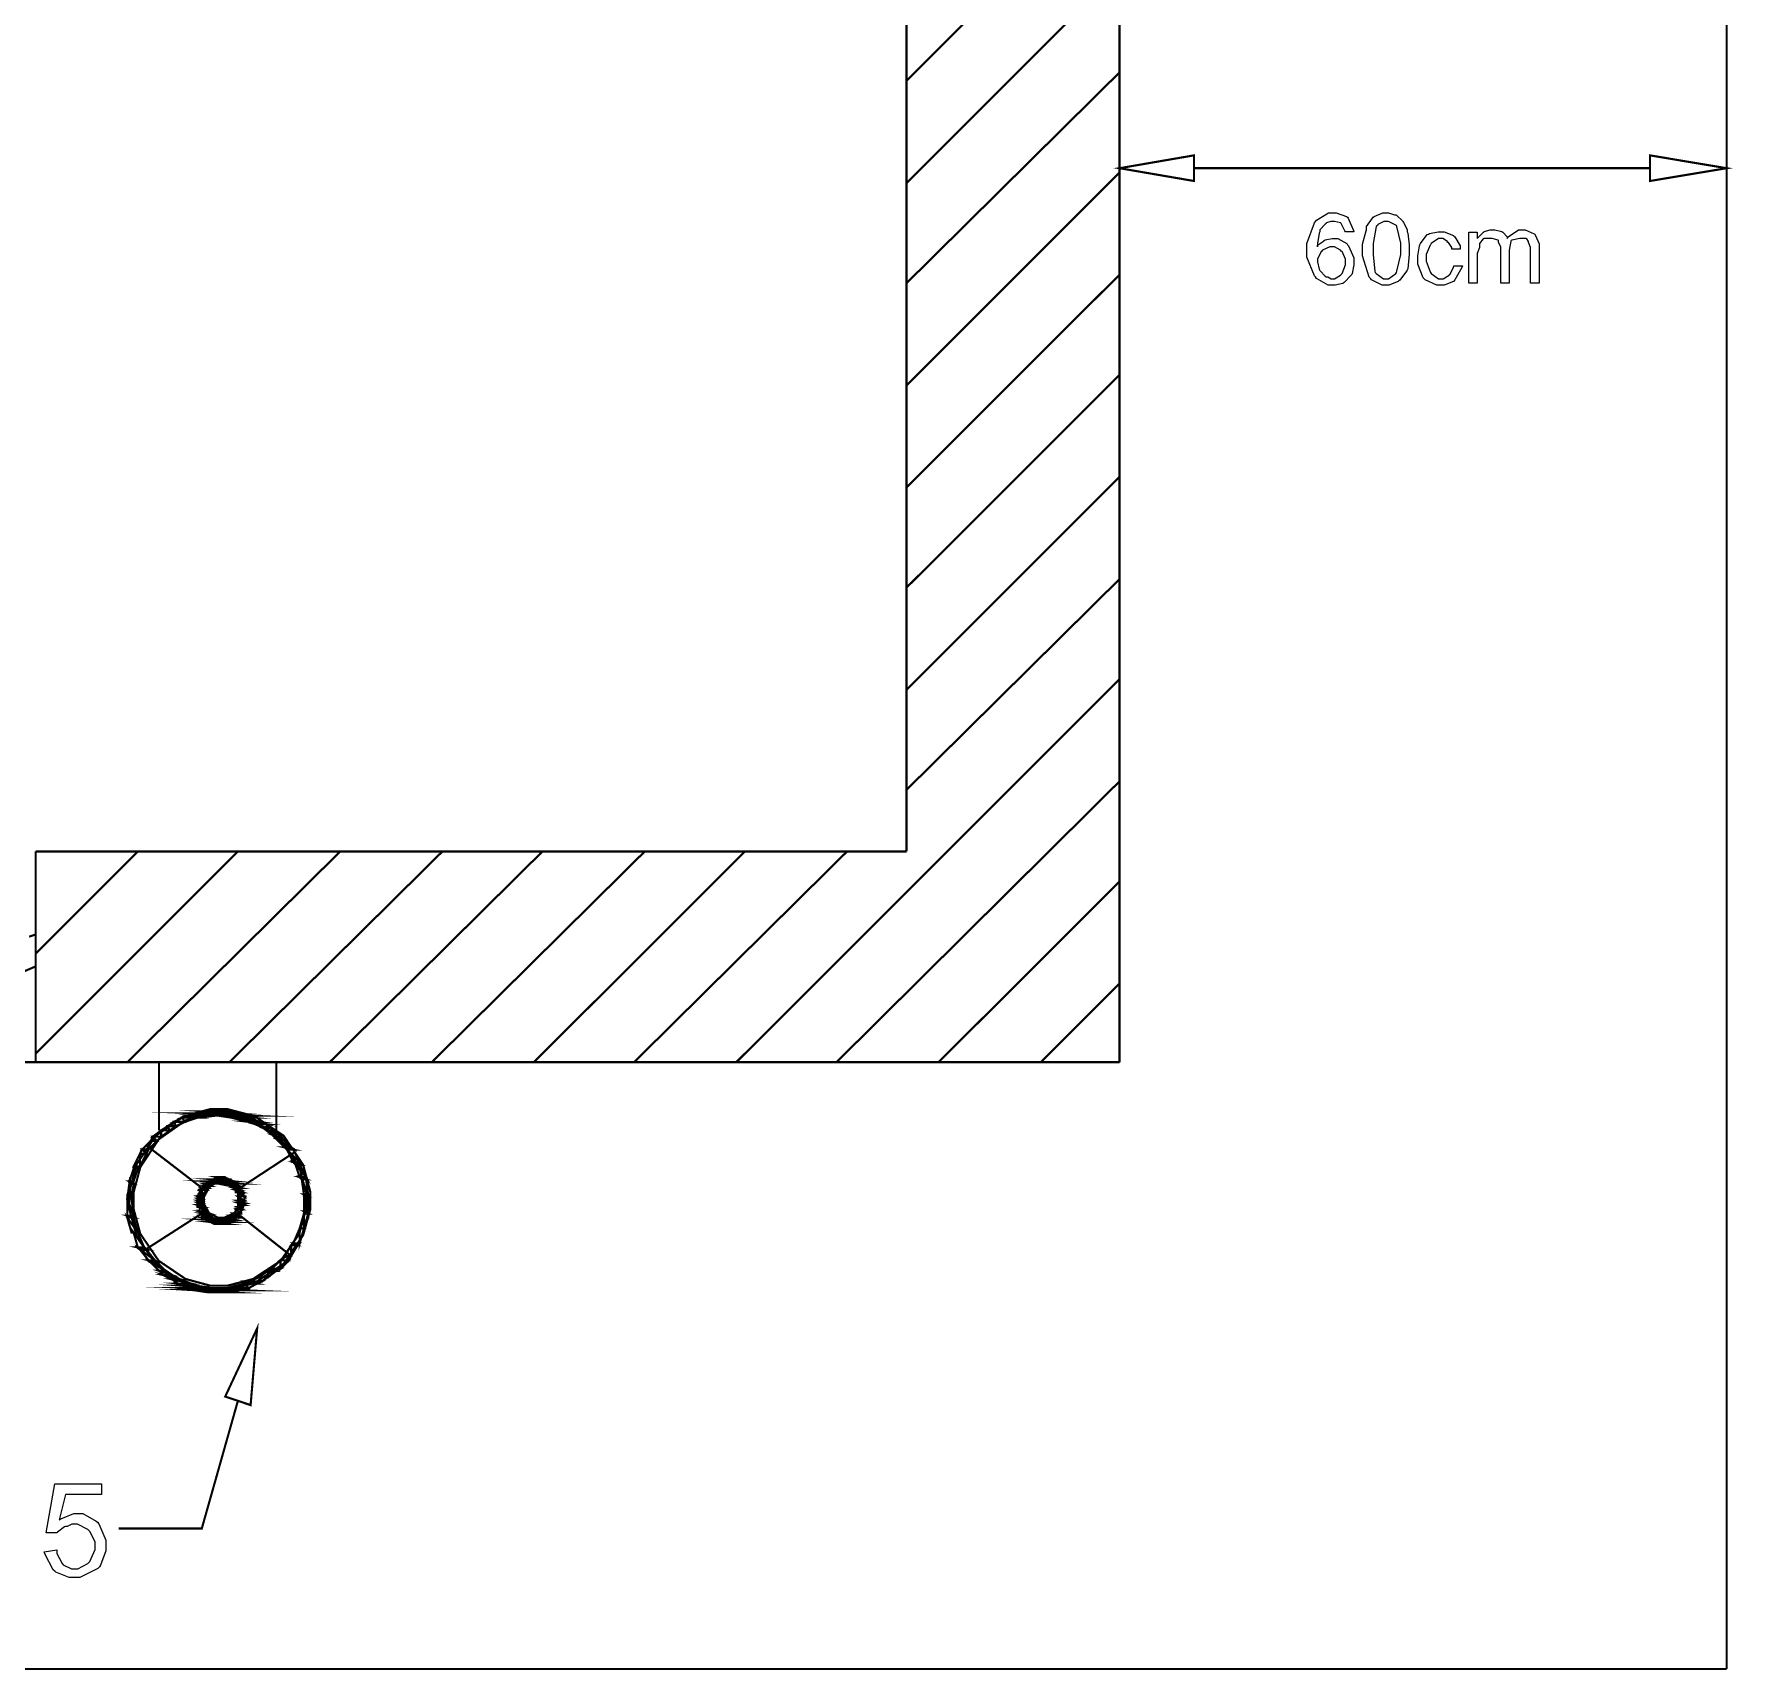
# Model space of a CAD drawing. Header units: metres. Extents: x -593 to 248, y 430 to 1024.
# Drawn here: x 27.8 to 61.64, y 624.34 to 656.92 of the extents above; entities that cross this region are included whole.
import ezdxf

# ---------------------------------------------------------------- set-up
doc = ezdxf.new("R2010")
doc.units = ezdxf.units.M
doc.header["$MEASUREMENT"] = 0
for name, color, linetype in [('C00-00-00-BLACK', 7, 'Continuous'), ('C00-7E-FF', 150, 'Continuous'), ('CFF-7E-00', 30, 'Continuous')]:
    doc.layers.add(name, color=color, linetype=linetype)

msp = doc.modelspace()

# ---------------------------------------------------------------- linework, layer by layer
at = {"layer": 'C00-00-00-BLACK', "const_width": 0.0423}
for points in [[(61.511, 716.135), (61.511, 624.365)], [(49.422, 636.446), (49.422, 704.055)], [(45.18, 640.642), (45.18, 699.816)], [(45.18, 655.985), (49.422, 660.224)], [(45.18, 653.951), (49.422, 658.19)], [(45.18, 651.958), (49.422, 656.155)], [(45.18, 649.923), (49.422, 654.162)], [(49.422, 652.384), (49.422, 649.161)], [(45.18, 647.889), (49.422, 652.128)], [(45.18, 645.896), (49.422, 650.135)], [(45.18, 643.862), (49.422, 648.101)], [(45.18, 641.87), (49.422, 646.066)], [(41.789, 636.446), (49.422, 644.073)], [(43.784, 636.446), (49.422, 642.039)], [(27.835, 640.642), (27.877, 640.642)], [(27.835, 638.608), (29.871, 640.642)], [(27.835, 636.615), (31.864, 640.642)], [(27.835, 640.642), (27.835, 636.446)], [(27.835, 640.642), (45.18, 640.642)], [(29.661, 636.446), (33.901, 640.642)], [(31.694, 636.446), (35.936, 640.642)], [(33.69, 636.446), (37.929, 640.642)], [(35.724, 636.446), (39.966, 640.642)], [(37.759, 636.446), (41.958, 640.642)], [(39.753, 636.446), (43.995, 640.642)], [(45.818, 636.446), (49.422, 640.047)], [(27.708, 638.946), (27.835, 638.988)], [(27.835, 638.353), (16.809, 633.647)], [(47.853, 636.446), (49.422, 638.013)], [(23.34, 636.446), (49.422, 636.446)], [(30.294, 635.088), (30.294, 636.446)], [(32.629, 635.088), (32.629, 636.446)], [(30.041, 634.792), (31.145, 633.943)], [(31.907, 633.943), (33.009, 634.665)], [(29.957, 632.673), (31.145, 633.435)], [(31.907, 633.392), (32.925, 632.589)], [(61.511, 624.365), (-48.633, 624.365)]]:
    msp.add_lwpolyline(points, dxfattribs=at)
for points in [[(33.306, 633.688), (33.306, 633.867), (33.163, 634.404), (32.776, 634.982), (32.196, 635.371), (31.66, 635.511), (31.482, 635.511), (31.309, 635.511), (30.792, 635.371), (30.226, 634.982), (29.842, 634.404), (29.702, 633.867), (29.702, 633.688), (29.702, 633.517), (29.842, 633.001), (30.226, 632.434), (30.792, 632.05), (31.309, 631.908), (31.482, 631.908), (31.66, 631.908), (32.196, 632.05), (32.776, 632.434), (33.163, 633.001), (33.306, 633.517), (33.306, 633.688)], [(33.221, 633.688), (33.221, 633.855), (33.087, 634.355), (32.717, 634.909), (32.166, 635.288), (31.653, 635.427), (31.482, 635.427), (31.317, 635.427), (30.823, 635.288), (30.285, 634.909), (29.92, 634.355), (29.787, 633.855), (29.787, 633.688), (29.787, 633.524), (29.92, 633.031), (30.285, 632.494), (30.823, 632.13), (31.317, 631.996), (31.482, 631.996), (31.653, 631.996), (32.166, 632.13), (32.717, 632.494), (33.087, 633.031), (33.221, 633.524), (33.221, 633.688)], [(31.821, 635.427), (31.059, 635.427), (32.033, 635.385), (31.821, 635.427)], [(31.78, 635.469), (31.229, 635.469), (31.821, 635.427), (31.78, 635.469)], [(31.059, 635.427), (32.033, 635.385), (30.89, 635.385), (31.059, 635.427)], [(31.229, 635.469), (31.821, 635.427), (31.059, 635.427), (31.229, 635.469)], [(31.441, 635.469), (31.78, 635.469), (31.229, 635.469), (31.441, 635.469)], [(30.337, 635.088), (30.337, 634.962), (30.168, 634.962), (30.337, 635.088)], [(30.464, 635.172), (30.507, 635.088), (30.337, 635.088), (30.464, 635.172)], [(30.507, 635.088), (30.337, 635.088), (30.337, 634.962), (30.507, 635.088)], [(30.591, 635.258), (30.633, 635.172), (30.464, 635.172), (30.591, 635.258)], [(30.633, 635.172), (30.464, 635.172), (30.507, 635.088), (30.633, 635.172)], [(30.76, 635.342), (30.806, 635.258), (30.591, 635.258), (30.76, 635.342)], [(30.806, 635.258), (30.591, 635.258), (30.633, 635.172), (30.806, 635.258)], [(30.89, 635.385), (31.102, 635.342), (30.76, 635.342), (30.89, 635.385)], [(31.441, 635.385), (30.89, 635.385), (31.102, 635.342), (31.441, 635.385)], [(31.059, 635.342), (31.102, 635.342), (30.722, 635.342), (31.059, 635.342)], [(31.059, 635.342), (30.722, 635.342), (31.102, 635.342), (31.059, 635.342)], [(31.059, 635.342), (30.76, 635.342), (30.806, 635.258), (31.059, 635.342)], [(32.076, 635.385), (31.652, 635.385), (32.117, 635.342), (32.076, 635.385)], [(31.737, 635.342), (32.29, 635.258), (32.076, 635.258), (31.737, 635.342)], [(32.033, 635.385), (31.441, 635.385), (32.076, 635.385), (32.033, 635.385)], [(31.441, 635.385), (32.076, 635.385), (31.652, 635.385), (31.441, 635.385)], [(32.117, 635.342), (31.737, 635.342), (32.29, 635.258), (32.117, 635.342)], [(31.652, 635.385), (32.117, 635.342), (31.737, 635.342), (31.652, 635.385)], [(32.29, 635.258), (32.076, 635.258), (32.417, 635.215), (32.29, 635.258)], [(32.076, 635.258), (32.417, 635.215), (32.203, 635.215), (32.076, 635.258)], [(32.203, 635.215), (32.502, 635.131), (32.375, 635.131), (32.203, 635.215)], [(32.417, 635.215), (32.203, 635.215), (32.502, 635.131), (32.417, 635.215)], [(32.375, 635.131), (32.672, 635.004), (32.543, 635.004), (32.375, 635.131)], [(32.502, 635.131), (32.375, 635.131), (32.672, 635.004), (32.502, 635.131)], [(30.126, 634.876), (30.084, 634.708), (29.957, 634.708), (30.126, 634.876)], [(30.253, 634.876), (30.126, 634.876), (30.084, 634.708), (30.253, 634.876)], [(30.168, 634.962), (30.253, 634.876), (30.126, 634.876), (30.168, 634.962)], [(30.337, 634.962), (30.168, 634.962), (30.253, 634.876), (30.337, 634.962)], [(32.672, 635.004), (32.543, 635.004), (32.756, 634.919), (32.672, 635.004)], [(32.543, 635.004), (32.756, 634.919), (32.629, 634.919), (32.543, 635.004)], [(32.629, 634.919), (32.925, 634.749), (32.798, 634.749), (32.629, 634.919)], [(32.756, 634.919), (32.629, 634.919), (32.925, 634.749), (32.756, 634.919)], [(32.925, 634.749), (32.798, 634.749), (32.968, 634.708), (32.925, 634.749)], [(32.798, 634.749), (32.968, 634.708), (32.84, 634.708), (32.798, 634.749)], [(32.84, 634.708), (33.095, 634.453), (32.968, 634.453), (32.84, 634.708)], [(29.787, 634.326), (29.787, 634.073), (29.702, 634.073), (29.787, 634.326)], [(29.914, 634.623), (29.914, 634.369), (29.787, 634.369), (29.914, 634.623)], [(29.957, 634.708), (30.041, 634.623), (29.914, 634.623), (29.957, 634.708)], [(30.041, 634.623), (29.914, 634.623), (29.914, 634.369), (30.041, 634.623)], [(30.084, 634.708), (29.957, 634.708), (30.041, 634.623), (30.084, 634.708)], [(32.968, 634.708), (32.84, 634.708), (33.095, 634.453), (32.968, 634.708)], [(33.095, 634.453), (32.968, 634.453), (33.095, 634.41), (33.095, 634.453)], [(32.968, 634.453), (33.095, 634.41), (33.009, 634.41), (32.968, 634.453)], [(33.009, 634.41), (33.221, 634.157), (33.095, 634.157), (33.009, 634.41)], [(33.095, 634.41), (33.009, 634.41), (33.221, 634.157), (33.095, 634.41)], [(29.787, 634.073), (29.702, 634.073), (29.787, 634.03), (29.787, 634.073)], [(29.702, 634.03), (29.745, 633.731), (29.661, 633.731), (29.702, 634.03)], [(29.702, 634.073), (29.787, 634.03), (29.702, 634.03), (29.702, 634.073)], [(29.871, 634.326), (29.787, 634.326), (29.787, 634.073), (29.871, 634.326)], [(29.914, 634.369), (29.827, 634.369), (29.868, 634.326), (29.914, 634.369)], [(29.827, 634.369), (29.868, 634.326), (29.827, 634.326), (29.827, 634.369)], [(31.78, 634.073), (31.271, 634.073), (31.821, 634.03), (31.78, 634.073)], [(31.694, 634.114), (31.355, 634.114), (31.78, 634.073), (31.694, 634.114)], [(31.991, 633.688), (31.991, 633.771), (31.853, 634.019), (31.606, 634.157), (31.525, 634.157), (31.448, 634.157), (31.218, 634.019), (31.102, 633.771), (31.102, 633.688), (31.102, 633.612), (31.218, 633.382), (31.448, 633.265), (31.525, 633.265), (31.606, 633.265), (31.853, 633.382), (31.991, 633.612), (31.991, 633.688)], [(31.907, 633.688), (31.907, 633.757), (31.795, 633.961), (31.593, 634.073), (31.525, 634.073), (31.466, 634.073), (31.291, 633.961), (31.186, 633.757), (31.186, 633.688), (31.186, 633.628), (31.291, 633.442), (31.466, 633.351), (31.525, 633.351), (31.593, 633.351), (31.795, 633.442), (31.907, 633.628), (31.907, 633.688)], [(31.355, 634.114), (31.78, 634.073), (31.271, 634.073), (31.355, 634.114)], [(31.271, 634.073), (31.821, 634.03), (31.229, 634.03), (31.271, 634.073)], [(31.78, 634.073), (31.271, 634.073), (31.78, 634.073)], [(31.271, 634.073), (31.78, 634.073), (31.821, 634.073), (31.271, 634.073)], [(31.568, 634.157), (31.441, 634.157), (31.611, 634.113), (31.568, 634.157)], [(31.441, 634.114), (31.694, 634.114), (31.355, 634.114), (31.441, 634.114)], [(31.355, 634.114), (31.694, 634.114), (31.737, 634.114), (31.355, 634.114)], [(31.694, 634.114), (31.737, 634.114), (31.355, 634.114), (31.694, 634.114)], [(31.441, 634.157), (31.611, 634.113), (31.441, 634.113), (31.441, 634.157)], [(31.482, 634.157), (31.568, 634.157), (31.441, 634.157), (31.482, 634.157)], [(31.611, 634.114), (31.441, 634.114), (31.694, 634.114), (31.611, 634.114)], [(31.525, 634.157), (31.568, 634.157), (31.482, 634.157), (31.525, 634.157)], [(31.568, 634.157), (31.482, 634.157), (31.568, 634.157)], [(33.221, 634.157), (33.095, 634.157), (33.221, 634.114), (33.221, 634.157)], [(33.095, 634.157), (33.221, 634.114), (33.136, 634.114), (33.095, 634.157)], [(33.136, 634.114), (33.264, 633.815), (33.179, 633.815), (33.136, 634.114)], [(33.221, 634.114), (33.136, 634.114), (33.264, 633.815), (33.221, 634.114)], [(29.661, 633.731), (29.787, 633.392), (29.661, 633.392), (29.661, 633.731)], [(29.787, 634.03), (29.702, 634.03), (29.745, 633.731), (29.787, 634.03)], [(31.145, 633.774), (31.059, 633.774), (31.145, 633.731), (31.145, 633.774)], [(31.186, 633.815), (31.102, 633.815), (31.059, 633.815), (31.186, 633.815)], [(31.059, 633.774), (31.145, 633.731), (31.059, 633.731), (31.059, 633.774)], [(31.059, 633.731), (31.145, 633.688), (31.059, 633.688), (31.059, 633.731)], [(31.145, 633.943), (31.229, 633.901), (31.099, 633.901), (31.145, 633.943)], [(31.186, 633.815), (31.099, 633.815), (31.142, 633.774), (31.186, 633.815)], [(31.229, 633.901), (31.102, 633.901), (31.186, 633.815), (31.229, 633.901)], [(31.271, 633.943), (31.145, 633.943), (31.229, 633.901), (31.271, 633.943)], [(31.398, 634.03), (31.186, 634.03), (31.314, 633.985), (31.398, 634.03)], [(31.229, 633.901), (31.099, 633.901), (31.229, 633.901)], [(31.099, 633.901), (31.229, 633.901), (31.271, 633.901), (31.099, 633.901)], [(31.099, 633.815), (31.142, 633.774), (31.099, 633.774), (31.099, 633.815)], [(31.102, 633.901), (31.186, 633.815), (31.102, 633.815), (31.102, 633.901)], [(31.102, 633.815), (31.186, 633.815), (31.229, 633.815), (31.102, 633.815)], [(31.186, 633.985), (31.271, 633.943), (31.145, 633.943), (31.186, 633.985)], [(31.314, 633.985), (31.186, 633.985), (31.271, 633.943), (31.314, 633.985)], [(31.145, 633.943), (31.274, 633.943), (31.317, 633.943), (31.145, 633.943)], [(31.274, 633.943), (31.317, 633.943), (31.145, 633.943), (31.274, 633.943)], [(31.186, 634.03), (31.314, 633.985), (31.186, 633.985), (31.186, 634.03)], [(31.229, 634.03), (31.398, 634.03), (31.186, 634.03), (31.229, 634.03)], [(31.441, 634.03), (31.482, 634.03), (31.229, 634.03), (31.441, 634.03)], [(31.441, 634.03), (31.229, 634.03), (31.525, 634.03), (31.441, 634.03)], [(31.398, 634.03), (31.441, 634.03), (31.229, 634.03), (31.398, 634.03)], [(31.398, 634.03), (31.229, 634.03), (31.441, 634.03), (31.398, 634.03)], [(31.398, 634.03), (31.229, 634.03), (31.398, 634.03)], [(31.864, 633.985), (31.694, 633.985), (31.907, 633.943), (31.864, 633.985)], [(31.821, 634.03), (31.525, 634.03), (31.821, 634.03)], [(31.525, 634.03), (31.821, 634.03), (31.568, 634.03), (31.525, 634.03)], [(31.864, 634.03), (31.694, 634.03), (31.864, 633.987), (31.864, 634.03)], [(31.694, 633.985), (31.907, 633.943), (31.78, 633.943), (31.694, 633.985)], [(31.821, 634.03), (31.568, 634.03), (31.821, 634.03)], [(31.568, 634.03), (31.821, 634.03), (31.652, 634.03), (31.568, 634.03)], [(31.821, 634.03), (31.649, 634.03), (31.864, 634.03), (31.821, 634.03)], [(31.649, 634.03), (31.864, 634.03), (31.694, 634.03), (31.649, 634.03)], [(31.907, 633.943), (31.78, 633.943), (31.907, 633.901), (31.907, 633.943)], [(31.694, 634.03), (31.864, 633.987), (31.694, 633.987), (31.694, 634.03)], [(31.907, 633.901), (31.821, 633.901), (31.948, 633.858), (31.907, 633.901)], [(31.78, 633.943), (31.907, 633.901), (31.821, 633.901), (31.78, 633.943)], [(31.907, 633.943), (31.78, 633.943), (31.907, 633.943)], [(31.78, 633.943), (31.907, 633.943), (31.948, 633.943), (31.78, 633.943)], [(31.948, 633.858), (31.864, 633.858), (31.991, 633.774), (31.948, 633.858)], [(31.991, 633.774), (31.864, 633.774), (31.991, 633.688), (31.991, 633.774)], [(31.821, 633.901), (31.948, 633.858), (31.821, 633.858), (31.821, 633.901)], [(31.948, 633.858), (31.821, 633.858), (31.864, 633.858), (31.948, 633.858)], [(31.821, 633.858), (31.948, 633.858), (31.991, 633.858), (31.821, 633.858)], [(31.864, 633.858), (31.991, 633.774), (31.864, 633.774), (31.864, 633.858)], [(31.864, 633.774), (31.991, 633.688), (31.864, 633.688), (31.864, 633.774)], [(31.991, 633.774), (31.864, 633.774), (31.991, 633.774)], [(31.864, 633.774), (31.991, 633.774), (32.033, 633.774), (31.864, 633.774)], [(33.264, 633.815), (33.179, 633.815), (33.264, 633.774), (33.264, 633.815)], [(33.264, 633.774), (33.179, 633.774), (33.264, 633.478), (33.264, 633.774)], [(33.179, 633.774), (33.264, 633.478), (33.179, 633.478), (33.179, 633.774)], [(33.179, 633.815), (33.264, 633.774), (33.179, 633.774), (33.179, 633.815)], [(29.661, 633.351), (29.871, 633.054), (29.745, 633.054), (29.661, 633.351)], [(29.745, 633.731), (29.661, 633.731), (29.787, 633.392), (29.745, 633.731)], [(29.745, 633.731), (29.661, 633.731), (29.745, 633.731)], [(29.661, 633.731), (29.745, 633.731), (29.787, 633.731), (29.661, 633.731)], [(29.661, 633.392), (29.787, 633.351), (29.661, 633.351), (29.661, 633.392)], [(31.145, 633.604), (31.059, 633.604), (31.186, 633.562), (31.145, 633.604)], [(31.229, 633.478), (31.102, 633.478), (31.271, 633.435), (31.229, 633.478)], [(31.145, 633.688), (31.059, 633.688), (31.145, 633.647), (31.145, 633.688)], [(31.145, 633.731), (31.059, 633.731), (31.145, 633.688), (31.145, 633.731)], [(31.145, 633.647), (31.059, 633.647), (31.145, 633.604), (31.145, 633.647)], [(31.271, 633.435), (31.145, 633.435), (31.314, 633.392), (31.271, 633.435)], [(31.186, 633.562), (31.102, 633.562), (31.229, 633.478), (31.186, 633.562)], [(31.102, 633.478), (31.271, 633.435), (31.145, 633.435), (31.102, 633.478)], [(31.059, 633.688), (31.145, 633.647), (31.059, 633.647), (31.059, 633.688)], [(31.059, 633.647), (31.145, 633.604), (31.059, 633.604), (31.059, 633.647)], [(31.059, 633.604), (31.186, 633.562), (31.059, 633.562), (31.059, 633.604)], [(31.186, 633.562), (31.059, 633.562), (31.102, 633.562), (31.186, 633.562)], [(31.059, 633.562), (31.186, 633.562), (31.229, 633.562), (31.059, 633.562)], [(31.102, 633.562), (31.229, 633.478), (31.102, 633.478), (31.102, 633.562)], [(31.102, 633.478), (31.232, 633.478), (31.274, 633.478), (31.102, 633.478)], [(31.232, 633.478), (31.274, 633.478), (31.102, 633.478), (31.232, 633.478)], [(31.145, 633.435), (31.314, 633.392), (31.145, 633.392), (31.145, 633.435)], [(31.186, 633.392), (31.355, 633.348), (31.186, 633.348), (31.186, 633.392)], [(31.737, 633.392), (31.864, 633.351), (31.694, 633.351), (31.737, 633.392)], [(31.78, 633.435), (31.864, 633.392), (31.737, 633.392), (31.78, 633.435)], [(31.907, 633.435), (31.78, 633.435), (31.864, 633.392), (31.907, 633.435)], [(31.991, 633.688), (31.864, 633.688), (31.991, 633.647), (31.991, 633.688)], [(31.991, 633.647), (31.864, 633.647), (31.991, 633.604), (31.991, 633.647)], [(31.907, 633.435), (31.821, 633.435), (31.78, 633.435), (31.907, 633.435)], [(31.948, 633.519), (31.821, 633.519), (31.907, 633.435), (31.948, 633.519)], [(31.948, 633.562), (31.864, 633.562), (31.948, 633.519), (31.948, 633.562)], [(31.821, 633.519), (31.907, 633.435), (31.821, 633.435), (31.821, 633.519)], [(31.948, 633.519), (31.864, 633.519), (31.821, 633.519), (31.948, 633.519)], [(31.821, 633.435), (31.907, 633.435), (31.948, 633.435), (31.821, 633.435)], [(31.864, 633.688), (31.991, 633.647), (31.864, 633.647), (31.864, 633.688)], [(31.991, 633.688), (31.864, 633.688), (31.991, 633.688)], [(31.864, 633.688), (31.991, 633.688), (32.033, 633.688), (31.864, 633.688)], [(31.864, 633.647), (31.991, 633.604), (31.864, 633.604), (31.864, 633.647)], [(31.864, 633.562), (31.948, 633.519), (31.864, 633.519), (31.864, 633.562)], [(31.864, 633.519), (31.948, 633.519), (31.991, 633.519), (31.864, 633.519)], [(31.991, 633.604), (31.904, 633.604), (31.945, 633.562), (31.991, 633.604)], [(31.904, 633.604), (31.945, 633.562), (31.904, 633.562), (31.904, 633.604)], [(33.179, 633.435), (33.179, 633.139), (33.095, 633.139), (33.179, 633.435)], [(33.264, 633.478), (33.179, 633.478), (33.264, 633.435), (33.264, 633.478)], [(33.179, 633.478), (33.264, 633.435), (33.179, 633.435), (33.179, 633.478)], [(33.264, 633.435), (33.179, 633.435), (33.179, 633.139), (33.264, 633.435)], [(29.787, 633.392), (29.661, 633.392), (29.787, 633.351), (29.787, 633.392)], [(29.787, 633.351), (29.661, 633.351), (29.871, 633.054), (29.787, 633.351)], [(29.787, 633.054), (29.998, 632.757), (29.871, 632.757), (29.787, 633.054)], [(31.78, 633.308), (31.229, 633.308), (31.737, 633.265), (31.78, 633.308)], [(31.355, 633.351), (31.186, 633.351), (31.441, 633.308), (31.355, 633.351)], [(31.737, 633.265), (31.314, 633.265), (31.652, 633.223), (31.737, 633.265)], [(31.314, 633.392), (31.186, 633.392), (31.355, 633.348), (31.314, 633.392)], [(31.229, 633.308), (31.737, 633.265), (31.314, 633.265), (31.229, 633.308)], [(31.314, 633.392), (31.145, 633.392), (31.186, 633.392), (31.314, 633.392)], [(31.145, 633.392), (31.314, 633.392), (31.355, 633.392), (31.145, 633.392)], [(31.186, 633.351), (31.441, 633.308), (31.229, 633.308), (31.186, 633.351)], [(31.314, 633.265), (31.652, 633.223), (31.398, 633.223), (31.314, 633.265)], [(31.441, 633.308), (31.229, 633.308), (31.441, 633.308)], [(31.229, 633.308), (31.441, 633.308), (31.482, 633.308), (31.229, 633.308)], [(31.482, 633.308), (31.525, 633.308), (31.229, 633.308), (31.482, 633.308)], [(31.482, 633.308), (31.229, 633.308), (31.441, 633.308), (31.482, 633.308)], [(31.229, 633.308), (31.482, 633.308), (31.525, 633.308), (31.229, 633.308)], [(31.482, 633.308), (31.525, 633.308), (31.229, 633.308), (31.482, 633.308)], [(31.78, 633.308), (31.821, 633.308), (31.229, 633.308), (31.78, 633.308)], [(31.78, 633.308), (31.229, 633.308), (31.821, 633.308), (31.78, 633.308)], [(31.737, 633.265), (31.314, 633.265), (31.737, 633.265)], [(31.314, 633.265), (31.737, 633.265), (31.78, 633.265), (31.314, 633.265)], [(31.652, 633.223), (31.398, 633.223), (31.652, 633.223)], [(31.398, 633.223), (31.652, 633.223), (31.694, 633.223), (31.398, 633.223)], [(31.568, 633.223), (31.482, 633.223), (31.398, 633.223), (31.568, 633.223)], [(31.398, 633.223), (31.652, 633.223), (31.568, 633.223), (31.398, 633.223)], [(31.568, 633.308), (31.821, 633.308), (31.482, 633.308), (31.568, 633.308)], [(31.568, 633.223), (31.611, 633.223), (31.482, 633.223), (31.568, 633.223)], [(31.652, 633.351), (31.821, 633.308), (31.568, 633.308), (31.652, 633.351)], [(31.821, 633.351), (31.652, 633.351), (31.821, 633.308), (31.821, 633.351)], [(31.821, 633.308), (31.568, 633.308), (31.821, 633.308)], [(31.864, 633.392), (31.737, 633.392), (31.864, 633.351), (31.864, 633.392)], [(31.694, 633.351), (31.821, 633.351), (31.652, 633.351), (31.694, 633.351)], [(31.694, 633.351), (31.864, 633.351), (31.91, 633.351), (31.694, 633.351)], [(31.864, 633.351), (31.91, 633.351), (31.694, 633.351), (31.864, 633.351)], [(31.864, 633.351), (31.694, 633.351), (31.821, 633.351), (31.864, 633.351)], [(33.095, 633.139), (33.095, 632.842), (32.968, 632.842), (33.095, 633.139)], [(33.179, 633.139), (33.095, 633.139), (33.179, 633.139)], [(33.095, 633.139), (33.179, 633.139), (33.221, 633.139), (33.095, 633.139)], [(33.179, 633.139), (33.095, 633.139), (33.095, 632.842), (33.179, 633.139)], [(29.998, 632.757), (29.871, 632.757), (30.041, 632.715), (29.998, 632.757)], [(29.871, 633.054), (29.745, 633.054), (29.787, 633.054), (29.871, 633.054)], [(29.745, 633.054), (29.871, 633.054), (29.914, 633.054), (29.745, 633.054)], [(29.871, 633.054), (29.787, 633.054), (29.998, 632.757), (29.871, 633.054)], [(29.914, 632.715), (30.21, 632.503), (30.084, 632.503), (29.914, 632.715)], [(29.871, 632.757), (30.041, 632.715), (29.914, 632.715), (29.871, 632.757)], [(32.925, 632.8), (32.925, 632.589), (32.798, 632.589), (32.925, 632.8)], [(32.968, 632.842), (33.052, 632.8), (32.925, 632.8), (32.968, 632.842)], [(33.095, 632.842), (32.968, 632.842), (33.052, 632.8), (33.095, 632.842)], [(33.052, 632.8), (32.925, 632.8), (32.925, 632.589), (33.052, 632.8)], [(30.041, 632.715), (29.914, 632.715), (30.21, 632.503), (30.041, 632.715)], [(30.21, 632.503), (30.084, 632.503), (30.253, 632.461), (30.21, 632.503)], [(30.126, 632.461), (30.423, 632.292), (30.294, 632.292), (30.126, 632.461)], [(30.084, 632.503), (30.253, 632.461), (30.126, 632.461), (30.084, 632.503)], [(30.253, 632.461), (30.126, 632.461), (30.423, 632.292), (30.253, 632.461)], [(32.713, 632.503), (32.713, 632.334), (32.543, 632.334), (32.713, 632.503)], [(32.838, 632.589), (32.88, 632.503), (32.71, 632.503), (32.838, 632.589)], [(32.882, 632.503), (32.713, 632.503), (32.713, 632.334), (32.882, 632.503)], [(32.925, 632.589), (32.838, 632.589), (32.88, 632.503), (32.925, 632.589)], [(30.423, 632.292), (30.294, 632.292), (30.549, 632.207), (30.423, 632.292)], [(30.38, 632.207), (30.719, 632.123), (30.549, 632.123), (30.38, 632.207)], [(30.549, 632.207), (30.38, 632.207), (30.719, 632.123), (30.549, 632.207)], [(30.294, 632.292), (30.549, 632.207), (30.38, 632.207), (30.294, 632.292)], [(30.719, 632.123), (30.549, 632.123), (30.932, 632.038), (30.719, 632.123)], [(30.549, 632.123), (30.932, 632.038), (30.676, 632.038), (30.549, 632.123)], [(30.676, 632.038), (31.018, 631.996), (30.76, 631.996), (30.676, 632.038)], [(32.076, 632.08), (32.247, 632.038), (31.991, 632.038), (32.076, 632.08)], [(32.333, 632.08), (32.076, 632.08), (32.247, 632.038), (32.333, 632.08)], [(32.29, 632.164), (32.333, 632.08), (32.076, 632.08), (32.29, 632.164)], [(32.459, 632.292), (32.459, 632.164), (32.29, 632.164), (32.459, 632.292)], [(32.459, 632.164), (32.29, 632.164), (32.333, 632.08), (32.459, 632.164)], [(32.543, 632.334), (32.629, 632.292), (32.459, 632.292), (32.543, 632.334)], [(32.629, 632.292), (32.459, 632.292), (32.459, 632.164), (32.629, 632.292)], [(32.713, 632.334), (32.543, 632.334), (32.629, 632.292), (32.713, 632.334)], [(32.033, 631.95), (30.932, 631.95), (31.907, 631.908), (32.033, 631.95)], [(31.018, 631.996), (30.76, 631.996), (31.314, 631.95), (31.018, 631.996)], [(30.975, 631.908), (31.907, 631.908), (31.694, 631.865), (30.975, 631.908)], [(30.932, 632.038), (30.676, 632.038), (31.018, 631.996), (30.932, 632.038)], [(30.975, 631.908), (31.271, 631.865), (31.694, 631.865), (30.975, 631.908)], [(30.76, 631.996), (31.314, 631.95), (30.89, 631.95), (30.76, 631.996)], [(31.355, 631.95), (31.398, 631.95), (30.89, 631.95), (31.355, 631.95)], [(31.355, 631.95), (30.89, 631.95), (31.314, 631.95), (31.355, 631.95)], [(32.033, 631.95), (30.89, 631.95), (32.033, 631.95)], [(30.89, 631.95), (32.033, 631.95), (30.932, 631.95), (30.89, 631.95)], [(30.932, 631.95), (31.907, 631.908), (30.975, 631.908), (30.932, 631.95)], [(31.271, 631.865), (31.694, 631.865), (31.355, 631.865), (31.271, 631.865)], [(31.652, 631.95), (32.033, 631.95), (31.355, 631.95), (31.652, 631.95)], [(31.991, 632.038), (32.076, 631.95), (31.652, 631.95), (31.991, 632.038)], [(32.076, 631.95), (31.652, 631.95), (32.033, 631.95), (32.076, 631.95)], [(32.247, 632.038), (31.991, 632.038), (32.076, 631.95), (32.247, 632.038)]]:
    msp.add_lwpolyline(points, close=True, dxfattribs=at)
at = {"layer": 'C00-00-00-BLACK'}
for points in [[(31.229, 635.469), (31.821, 635.427), (31.059, 635.427), (31.229, 635.469)], [(31.441, 635.469), (31.78, 635.469), (31.229, 635.469), (31.441, 635.469)], [(31.78, 635.469), (31.229, 635.469), (31.821, 635.427), (31.78, 635.469)], [(30.464, 635.172), (30.507, 635.088), (30.337, 635.088), (30.464, 635.172)], [(30.591, 635.258), (30.633, 635.172), (30.464, 635.172), (30.591, 635.258)], [(30.633, 635.172), (30.464, 635.172), (30.507, 635.088), (30.633, 635.172)], [(30.76, 635.342), (30.806, 635.258), (30.591, 635.258), (30.76, 635.342)], [(30.806, 635.258), (30.591, 635.258), (30.633, 635.172), (30.806, 635.258)], [(31.059, 635.342), (31.102, 635.342), (30.722, 635.342), (31.059, 635.342)], [(31.059, 635.342), (30.722, 635.342), (31.102, 635.342), (31.059, 635.342)], [(30.89, 635.385), (31.102, 635.342), (30.76, 635.342), (30.89, 635.385)], [(31.059, 635.342), (30.76, 635.342), (30.806, 635.258), (31.059, 635.342)], [(31.059, 635.427), (32.033, 635.385), (30.89, 635.385), (31.059, 635.427)], [(31.441, 635.385), (30.89, 635.385), (31.102, 635.342), (31.441, 635.385)], [(31.821, 635.427), (31.059, 635.427), (32.033, 635.385), (31.821, 635.427)], [(32.033, 635.385), (31.441, 635.385), (32.076, 635.385), (32.033, 635.385)], [(31.441, 635.385), (32.076, 635.385), (31.652, 635.385), (31.441, 635.385)], [(32.076, 635.385), (31.652, 635.385), (32.117, 635.342), (32.076, 635.385)], [(31.652, 635.385), (32.117, 635.342), (31.737, 635.342), (31.652, 635.385)], [(32.117, 635.342), (31.737, 635.342), (32.29, 635.258), (32.117, 635.342)], [(31.737, 635.342), (32.29, 635.258), (32.076, 635.258), (31.737, 635.342)], [(32.29, 635.258), (32.076, 635.258), (32.417, 635.215), (32.29, 635.258)], [(32.076, 635.258), (32.417, 635.215), (32.203, 635.215), (32.076, 635.258)], [(32.417, 635.215), (32.203, 635.215), (32.502, 635.131), (32.417, 635.215)], [(32.203, 635.215), (32.502, 635.131), (32.375, 635.131), (32.203, 635.215)], [(32.502, 635.131), (32.375, 635.131), (32.672, 635.004), (32.502, 635.131)], [(32.375, 635.131), (32.672, 635.004), (32.543, 635.004), (32.375, 635.131)], [(30.126, 634.876), (30.084, 634.708), (29.957, 634.708), (30.126, 634.876)], [(30.253, 634.876), (30.126, 634.876), (30.084, 634.708), (30.253, 634.876)], [(30.168, 634.962), (30.253, 634.876), (30.126, 634.876), (30.168, 634.962)], [(30.337, 635.088), (30.337, 634.962), (30.168, 634.962), (30.337, 635.088)], [(30.337, 634.962), (30.168, 634.962), (30.253, 634.876), (30.337, 634.962)], [(30.507, 635.088), (30.337, 635.088), (30.337, 634.962), (30.507, 635.088)], [(32.672, 635.004), (32.543, 635.004), (32.756, 634.919), (32.672, 635.004)], [(32.543, 635.004), (32.756, 634.919), (32.629, 634.919), (32.543, 635.004)], [(32.756, 634.919), (32.629, 634.919), (32.925, 634.749), (32.756, 634.919)], [(32.629, 634.919), (32.925, 634.749), (32.798, 634.749), (32.629, 634.919)], [(29.914, 634.623), (29.914, 634.369), (29.787, 634.369), (29.914, 634.623)], [(29.957, 634.708), (30.041, 634.623), (29.914, 634.623), (29.957, 634.708)], [(30.041, 634.623), (29.914, 634.623), (29.914, 634.369), (30.041, 634.623)], [(30.084, 634.708), (29.957, 634.708), (30.041, 634.623), (30.084, 634.708)], [(32.925, 634.749), (32.798, 634.749), (32.968, 634.708), (32.925, 634.749)], [(32.798, 634.749), (32.968, 634.708), (32.84, 634.708), (32.798, 634.749)], [(32.968, 634.708), (32.84, 634.708), (33.095, 634.453), (32.968, 634.708)], [(32.84, 634.708), (33.095, 634.453), (32.968, 634.453), (32.84, 634.708)], [(33.095, 634.453), (32.968, 634.453), (33.095, 634.41), (33.095, 634.453)], [(32.968, 634.453), (33.095, 634.41), (33.009, 634.41), (32.968, 634.453)], [(29.787, 634.326), (29.787, 634.073), (29.702, 634.073), (29.787, 634.326)], [(29.871, 634.326), (29.787, 634.326), (29.787, 634.073), (29.871, 634.326)], [(29.914, 634.369), (29.827, 634.369), (29.868, 634.326), (29.914, 634.369)], [(29.827, 634.369), (29.868, 634.326), (29.827, 634.326), (29.827, 634.369)], [(31.355, 634.114), (31.78, 634.073), (31.271, 634.073), (31.355, 634.114)], [(31.441, 634.114), (31.694, 634.114), (31.355, 634.114), (31.441, 634.114)], [(31.355, 634.114), (31.694, 634.114), (31.737, 634.114), (31.355, 634.114)], [(31.694, 634.114), (31.737, 634.114), (31.355, 634.114), (31.694, 634.114)], [(31.694, 634.114), (31.355, 634.114), (31.78, 634.073), (31.694, 634.114)], [(31.482, 634.157), (31.568, 634.157), (31.441, 634.157), (31.482, 634.157)], [(31.568, 634.157), (31.441, 634.157), (31.611, 634.113), (31.568, 634.157)], [(31.441, 634.157), (31.611, 634.113), (31.441, 634.113), (31.441, 634.157)], [(31.611, 634.114), (31.441, 634.114), (31.694, 634.114), (31.611, 634.114)], [(31.525, 634.157), (31.568, 634.157), (31.482, 634.157), (31.525, 634.157)], [(31.568, 634.157), (31.482, 634.157), (31.568, 634.157)], [(33.095, 634.41), (33.009, 634.41), (33.221, 634.157), (33.095, 634.41)], [(33.009, 634.41), (33.221, 634.157), (33.095, 634.157), (33.009, 634.41)], [(33.221, 634.157), (33.095, 634.157), (33.221, 634.114), (33.221, 634.157)], [(33.095, 634.157), (33.221, 634.114), (33.136, 634.114), (33.095, 634.157)], [(33.221, 634.114), (33.136, 634.114), (33.264, 633.815), (33.221, 634.114)], [(33.136, 634.114), (33.264, 633.815), (33.179, 633.815), (33.136, 634.114)], [(29.702, 634.03), (29.745, 633.731), (29.661, 633.731), (29.702, 634.03)], [(29.787, 634.073), (29.702, 634.073), (29.787, 634.03), (29.787, 634.073)], [(29.702, 634.073), (29.787, 634.03), (29.702, 634.03), (29.702, 634.073)], [(29.787, 634.03), (29.702, 634.03), (29.745, 633.731), (29.787, 634.03)], [(31.186, 633.815), (31.102, 633.815), (31.059, 633.815), (31.186, 633.815)], [(31.145, 633.774), (31.059, 633.774), (31.145, 633.731), (31.145, 633.774)], [(31.059, 633.774), (31.145, 633.731), (31.059, 633.731), (31.059, 633.774)], [(31.145, 633.943), (31.229, 633.901), (31.099, 633.901), (31.145, 633.943)], [(31.229, 633.901), (31.099, 633.901), (31.229, 633.901)], [(31.099, 633.901), (31.229, 633.901), (31.271, 633.901), (31.099, 633.901)], [(31.186, 633.815), (31.099, 633.815), (31.142, 633.774), (31.186, 633.815)], [(31.099, 633.815), (31.142, 633.774), (31.099, 633.774), (31.099, 633.815)], [(31.229, 633.901), (31.102, 633.901), (31.186, 633.815), (31.229, 633.901)], [(31.102, 633.901), (31.186, 633.815), (31.102, 633.815), (31.102, 633.901)], [(31.102, 633.815), (31.186, 633.815), (31.229, 633.815), (31.102, 633.815)], [(31.186, 633.985), (31.271, 633.943), (31.145, 633.943), (31.186, 633.985)], [(31.145, 633.943), (31.274, 633.943), (31.317, 633.943), (31.145, 633.943)], [(31.274, 633.943), (31.317, 633.943), (31.145, 633.943), (31.274, 633.943)], [(31.271, 633.943), (31.145, 633.943), (31.229, 633.901), (31.271, 633.943)], [(31.229, 634.03), (31.398, 634.03), (31.186, 634.03), (31.229, 634.03)], [(31.398, 634.03), (31.186, 634.03), (31.314, 633.985), (31.398, 634.03)], [(31.186, 634.03), (31.314, 633.985), (31.186, 633.985), (31.186, 634.03)], [(31.314, 633.985), (31.186, 633.985), (31.271, 633.943), (31.314, 633.985)], [(31.271, 634.073), (31.821, 634.03), (31.229, 634.03), (31.271, 634.073)], [(31.441, 634.03), (31.482, 634.03), (31.229, 634.03), (31.441, 634.03)], [(31.441, 634.03), (31.229, 634.03), (31.525, 634.03), (31.441, 634.03)], [(31.398, 634.03), (31.441, 634.03), (31.229, 634.03), (31.398, 634.03)], [(31.398, 634.03), (31.229, 634.03), (31.441, 634.03), (31.398, 634.03)], [(31.398, 634.03), (31.229, 634.03), (31.398, 634.03)], [(31.78, 634.073), (31.271, 634.073), (31.78, 634.073)], [(31.271, 634.073), (31.78, 634.073), (31.821, 634.073), (31.271, 634.073)], [(31.78, 634.073), (31.271, 634.073), (31.821, 634.03), (31.78, 634.073)], [(31.821, 634.03), (31.525, 634.03), (31.821, 634.03)], [(31.525, 634.03), (31.821, 634.03), (31.568, 634.03), (31.525, 634.03)], [(31.821, 634.03), (31.568, 634.03), (31.821, 634.03)], [(31.568, 634.03), (31.821, 634.03), (31.652, 634.03), (31.568, 634.03)], [(31.821, 634.03), (31.649, 634.03), (31.864, 634.03), (31.821, 634.03)], [(31.649, 634.03), (31.864, 634.03), (31.694, 634.03), (31.649, 634.03)], [(31.864, 634.03), (31.694, 634.03), (31.864, 633.987), (31.864, 634.03)], [(31.694, 634.03), (31.864, 633.987), (31.694, 633.987), (31.694, 634.03)], [(31.864, 633.985), (31.694, 633.985), (31.907, 633.943), (31.864, 633.985)], [(31.694, 633.985), (31.907, 633.943), (31.78, 633.943), (31.694, 633.985)], [(31.907, 633.943), (31.78, 633.943), (31.907, 633.943)], [(31.78, 633.943), (31.907, 633.943), (31.948, 633.943), (31.78, 633.943)], [(31.907, 633.943), (31.78, 633.943), (31.907, 633.901), (31.907, 633.943)], [(31.78, 633.943), (31.907, 633.901), (31.821, 633.901), (31.78, 633.943)], [(31.907, 633.901), (31.821, 633.901), (31.948, 633.858), (31.907, 633.901)], [(31.821, 633.901), (31.948, 633.858), (31.821, 633.858), (31.821, 633.901)], [(31.948, 633.858), (31.821, 633.858), (31.864, 633.858), (31.948, 633.858)], [(31.821, 633.858), (31.948, 633.858), (31.991, 633.858), (31.821, 633.858)], [(31.948, 633.858), (31.864, 633.858), (31.991, 633.774), (31.948, 633.858)], [(31.864, 633.858), (31.991, 633.774), (31.864, 633.774), (31.864, 633.858)], [(31.991, 633.774), (31.864, 633.774), (31.991, 633.774)], [(31.864, 633.774), (31.991, 633.774), (32.033, 633.774), (31.864, 633.774)], [(31.991, 633.774), (31.864, 633.774), (31.991, 633.688), (31.991, 633.774)], [(31.864, 633.774), (31.991, 633.688), (31.864, 633.688), (31.864, 633.774)], [(33.264, 633.815), (33.179, 633.815), (33.264, 633.774), (33.264, 633.815)], [(33.179, 633.815), (33.264, 633.774), (33.179, 633.774), (33.179, 633.815)], [(33.264, 633.774), (33.179, 633.774), (33.264, 633.478), (33.264, 633.774)], [(33.179, 633.774), (33.264, 633.478), (33.179, 633.478), (33.179, 633.774)], [(29.745, 633.731), (29.661, 633.731), (29.745, 633.731)], [(29.661, 633.731), (29.745, 633.731), (29.787, 633.731), (29.661, 633.731)], [(29.745, 633.731), (29.661, 633.731), (29.787, 633.392), (29.745, 633.731)], [(29.661, 633.731), (29.787, 633.392), (29.661, 633.392), (29.661, 633.731)], [(31.145, 633.731), (31.059, 633.731), (31.145, 633.688), (31.145, 633.731)], [(31.059, 633.731), (31.145, 633.688), (31.059, 633.688), (31.059, 633.731)], [(31.145, 633.688), (31.059, 633.688), (31.145, 633.647), (31.145, 633.688)], [(31.059, 633.688), (31.145, 633.647), (31.059, 633.647), (31.059, 633.688)], [(31.145, 633.647), (31.059, 633.647), (31.145, 633.604), (31.145, 633.647)], [(31.059, 633.647), (31.145, 633.604), (31.059, 633.604), (31.059, 633.647)], [(31.145, 633.604), (31.059, 633.604), (31.186, 633.562), (31.145, 633.604)], [(31.059, 633.604), (31.186, 633.562), (31.059, 633.562), (31.059, 633.604)], [(31.186, 633.562), (31.059, 633.562), (31.102, 633.562), (31.186, 633.562)], [(31.059, 633.562), (31.186, 633.562), (31.229, 633.562), (31.059, 633.562)], [(31.186, 633.562), (31.102, 633.562), (31.229, 633.478), (31.186, 633.562)], [(31.102, 633.562), (31.229, 633.478), (31.102, 633.478), (31.102, 633.562)], [(31.102, 633.478), (31.232, 633.478), (31.274, 633.478), (31.102, 633.478)], [(31.232, 633.478), (31.274, 633.478), (31.102, 633.478), (31.232, 633.478)], [(31.229, 633.478), (31.102, 633.478), (31.271, 633.435), (31.229, 633.478)], [(31.102, 633.478), (31.271, 633.435), (31.145, 633.435), (31.102, 633.478)], [(31.271, 633.435), (31.145, 633.435), (31.314, 633.392), (31.271, 633.435)], [(31.145, 633.435), (31.314, 633.392), (31.145, 633.392), (31.145, 633.435)], [(31.78, 633.435), (31.864, 633.392), (31.737, 633.392), (31.78, 633.435)], [(31.907, 633.435), (31.821, 633.435), (31.78, 633.435), (31.907, 633.435)], [(31.907, 633.435), (31.78, 633.435), (31.864, 633.392), (31.907, 633.435)], [(31.948, 633.519), (31.864, 633.519), (31.821, 633.519), (31.948, 633.519)], [(31.948, 633.519), (31.821, 633.519), (31.907, 633.435), (31.948, 633.519)], [(31.821, 633.519), (31.907, 633.435), (31.821, 633.435), (31.821, 633.519)], [(31.821, 633.435), (31.907, 633.435), (31.948, 633.435), (31.821, 633.435)], [(31.991, 633.688), (31.864, 633.688), (31.991, 633.688)], [(31.864, 633.688), (31.991, 633.688), (32.033, 633.688), (31.864, 633.688)], [(31.991, 633.688), (31.864, 633.688), (31.991, 633.647), (31.991, 633.688)], [(31.864, 633.688), (31.991, 633.647), (31.864, 633.647), (31.864, 633.688)], [(31.991, 633.647), (31.864, 633.647), (31.991, 633.604), (31.991, 633.647)], [(31.864, 633.647), (31.991, 633.604), (31.864, 633.604), (31.864, 633.647)], [(31.948, 633.562), (31.864, 633.562), (31.948, 633.519), (31.948, 633.562)], [(31.864, 633.562), (31.948, 633.519), (31.864, 633.519), (31.864, 633.562)], [(31.864, 633.519), (31.948, 633.519), (31.991, 633.519), (31.864, 633.519)], [(31.991, 633.604), (31.904, 633.604), (31.945, 633.562), (31.991, 633.604)], [(31.904, 633.604), (31.945, 633.562), (31.904, 633.562), (31.904, 633.604)], [(33.179, 633.435), (33.179, 633.139), (33.095, 633.139), (33.179, 633.435)], [(33.264, 633.478), (33.179, 633.478), (33.264, 633.435), (33.264, 633.478)], [(33.179, 633.478), (33.264, 633.435), (33.179, 633.435), (33.179, 633.478)], [(33.264, 633.435), (33.179, 633.435), (33.179, 633.139), (33.264, 633.435)], [(29.787, 633.392), (29.661, 633.392), (29.787, 633.351), (29.787, 633.392)], [(29.661, 633.392), (29.787, 633.351), (29.661, 633.351), (29.661, 633.392)], [(29.787, 633.351), (29.661, 633.351), (29.871, 633.054), (29.787, 633.351)], [(29.661, 633.351), (29.871, 633.054), (29.745, 633.054), (29.661, 633.351)], [(31.314, 633.392), (31.145, 633.392), (31.186, 633.392), (31.314, 633.392)], [(31.145, 633.392), (31.314, 633.392), (31.355, 633.392), (31.145, 633.392)], [(31.314, 633.392), (31.186, 633.392), (31.355, 633.348), (31.314, 633.392)], [(31.186, 633.392), (31.355, 633.348), (31.186, 633.348), (31.186, 633.392)], [(31.355, 633.351), (31.186, 633.351), (31.441, 633.308), (31.355, 633.351)], [(31.186, 633.351), (31.441, 633.308), (31.229, 633.308), (31.186, 633.351)], [(31.441, 633.308), (31.229, 633.308), (31.441, 633.308)], [(31.229, 633.308), (31.441, 633.308), (31.482, 633.308), (31.229, 633.308)], [(31.482, 633.308), (31.525, 633.308), (31.229, 633.308), (31.482, 633.308)], [(31.482, 633.308), (31.229, 633.308), (31.441, 633.308), (31.482, 633.308)], [(31.229, 633.308), (31.482, 633.308), (31.525, 633.308), (31.229, 633.308)], [(31.482, 633.308), (31.525, 633.308), (31.229, 633.308), (31.482, 633.308)], [(31.78, 633.308), (31.821, 633.308), (31.229, 633.308), (31.78, 633.308)], [(31.78, 633.308), (31.229, 633.308), (31.821, 633.308), (31.78, 633.308)], [(31.78, 633.308), (31.229, 633.308), (31.737, 633.265), (31.78, 633.308)], [(31.229, 633.308), (31.737, 633.265), (31.314, 633.265), (31.229, 633.308)], [(31.737, 633.265), (31.314, 633.265), (31.737, 633.265)], [(31.314, 633.265), (31.737, 633.265), (31.78, 633.265), (31.314, 633.265)], [(31.737, 633.265), (31.314, 633.265), (31.652, 633.223), (31.737, 633.265)], [(31.314, 633.265), (31.652, 633.223), (31.398, 633.223), (31.314, 633.265)], [(31.652, 633.223), (31.398, 633.223), (31.652, 633.223)], [(31.398, 633.223), (31.652, 633.223), (31.694, 633.223), (31.398, 633.223)], [(31.568, 633.223), (31.482, 633.223), (31.398, 633.223), (31.568, 633.223)], [(31.398, 633.223), (31.652, 633.223), (31.568, 633.223), (31.398, 633.223)], [(31.568, 633.308), (31.821, 633.308), (31.482, 633.308), (31.568, 633.308)], [(31.568, 633.223), (31.611, 633.223), (31.482, 633.223), (31.568, 633.223)], [(31.652, 633.351), (31.821, 633.308), (31.568, 633.308), (31.652, 633.351)], [(31.821, 633.308), (31.568, 633.308), (31.821, 633.308)], [(31.694, 633.351), (31.821, 633.351), (31.652, 633.351), (31.694, 633.351)], [(31.821, 633.351), (31.652, 633.351), (31.821, 633.308), (31.821, 633.351)], [(31.737, 633.392), (31.864, 633.351), (31.694, 633.351), (31.737, 633.392)], [(31.694, 633.351), (31.864, 633.351), (31.91, 633.351), (31.694, 633.351)], [(31.864, 633.351), (31.91, 633.351), (31.694, 633.351), (31.864, 633.351)], [(31.864, 633.351), (31.694, 633.351), (31.821, 633.351), (31.864, 633.351)], [(31.864, 633.392), (31.737, 633.392), (31.864, 633.351), (31.864, 633.392)], [(33.095, 633.139), (33.095, 632.842), (32.968, 632.842), (33.095, 633.139)], [(33.179, 633.139), (33.095, 633.139), (33.179, 633.139)], [(33.095, 633.139), (33.179, 633.139), (33.221, 633.139), (33.095, 633.139)], [(33.179, 633.139), (33.095, 633.139), (33.095, 632.842), (33.179, 633.139)], [(29.871, 633.054), (29.745, 633.054), (29.787, 633.054), (29.871, 633.054)], [(29.745, 633.054), (29.871, 633.054), (29.914, 633.054), (29.745, 633.054)], [(29.871, 633.054), (29.787, 633.054), (29.998, 632.757), (29.871, 633.054)], [(29.787, 633.054), (29.998, 632.757), (29.871, 632.757), (29.787, 633.054)], [(29.998, 632.757), (29.871, 632.757), (30.041, 632.715), (29.998, 632.757)], [(29.871, 632.757), (30.041, 632.715), (29.914, 632.715), (29.871, 632.757)], [(32.925, 632.8), (32.925, 632.589), (32.798, 632.589), (32.925, 632.8)], [(32.968, 632.842), (33.052, 632.8), (32.925, 632.8), (32.968, 632.842)], [(33.052, 632.8), (32.925, 632.8), (32.925, 632.589), (33.052, 632.8)], [(33.095, 632.842), (32.968, 632.842), (33.052, 632.8), (33.095, 632.842)], [(30.041, 632.715), (29.914, 632.715), (30.21, 632.503), (30.041, 632.715)], [(29.914, 632.715), (30.21, 632.503), (30.084, 632.503), (29.914, 632.715)], [(30.21, 632.503), (30.084, 632.503), (30.253, 632.461), (30.21, 632.503)], [(30.084, 632.503), (30.253, 632.461), (30.126, 632.461), (30.084, 632.503)], [(30.253, 632.461), (30.126, 632.461), (30.423, 632.292), (30.253, 632.461)], [(30.126, 632.461), (30.423, 632.292), (30.294, 632.292), (30.126, 632.461)], [(32.713, 632.503), (32.713, 632.334), (32.543, 632.334), (32.713, 632.503)], [(32.838, 632.589), (32.88, 632.503), (32.71, 632.503), (32.838, 632.589)], [(32.882, 632.503), (32.713, 632.503), (32.713, 632.334), (32.882, 632.503)], [(32.925, 632.589), (32.838, 632.589), (32.88, 632.503), (32.925, 632.589)], [(30.423, 632.292), (30.294, 632.292), (30.549, 632.207), (30.423, 632.292)], [(30.294, 632.292), (30.549, 632.207), (30.38, 632.207), (30.294, 632.292)], [(30.549, 632.207), (30.38, 632.207), (30.719, 632.123), (30.549, 632.207)], [(30.38, 632.207), (30.719, 632.123), (30.549, 632.123), (30.38, 632.207)], [(30.719, 632.123), (30.549, 632.123), (30.932, 632.038), (30.719, 632.123)], [(30.549, 632.123), (30.932, 632.038), (30.676, 632.038), (30.549, 632.123)], [(32.076, 632.08), (32.247, 632.038), (31.991, 632.038), (32.076, 632.08)], [(32.29, 632.164), (32.333, 632.08), (32.076, 632.08), (32.29, 632.164)], [(32.333, 632.08), (32.076, 632.08), (32.247, 632.038), (32.333, 632.08)], [(32.459, 632.292), (32.459, 632.164), (32.29, 632.164), (32.459, 632.292)], [(32.459, 632.164), (32.29, 632.164), (32.333, 632.08), (32.459, 632.164)], [(32.543, 632.334), (32.629, 632.292), (32.459, 632.292), (32.543, 632.334)], [(32.629, 632.292), (32.459, 632.292), (32.459, 632.164), (32.629, 632.292)], [(32.713, 632.334), (32.543, 632.334), (32.629, 632.292), (32.713, 632.334)], [(30.932, 632.038), (30.676, 632.038), (31.018, 631.996), (30.932, 632.038)], [(30.676, 632.038), (31.018, 631.996), (30.76, 631.996), (30.676, 632.038)], [(31.018, 631.996), (30.76, 631.996), (31.314, 631.95), (31.018, 631.996)], [(30.76, 631.996), (31.314, 631.95), (30.89, 631.95), (30.76, 631.996)], [(31.355, 631.95), (31.398, 631.95), (30.89, 631.95), (31.355, 631.95)], [(31.355, 631.95), (30.89, 631.95), (31.314, 631.95), (31.355, 631.95)], [(32.033, 631.95), (30.89, 631.95), (32.033, 631.95)], [(30.89, 631.95), (32.033, 631.95), (30.932, 631.95), (30.89, 631.95)], [(32.033, 631.95), (30.932, 631.95), (31.907, 631.908), (32.033, 631.95)], [(30.932, 631.95), (31.907, 631.908), (30.975, 631.908), (30.932, 631.95)], [(30.975, 631.908), (31.271, 631.865), (31.694, 631.865), (30.975, 631.908)], [(30.975, 631.908), (31.907, 631.908), (31.694, 631.865), (30.975, 631.908)], [(31.271, 631.865), (31.694, 631.865), (31.355, 631.865), (31.271, 631.865)], [(31.652, 631.95), (32.033, 631.95), (31.355, 631.95), (31.652, 631.95)], [(31.991, 632.038), (32.076, 631.95), (31.652, 631.95), (31.991, 632.038)], [(32.076, 631.95), (31.652, 631.95), (32.033, 631.95), (32.076, 631.95)], [(32.247, 632.038), (31.991, 632.038), (32.076, 631.95), (32.247, 632.038)]]:
    msp.add_lwpolyline(points, close=True, dxfattribs=at)
at = {"layer": 'C00-7E-FF', "const_width": 0.0423}
for points in [[(61.511, 657.385), (61.511, 653.739)], [(49.422, 651.916), (49.422, 654.757)], [(50.906, 654.247), (59.984, 654.247)], [(31.864, 629.704), (31.145, 627.162), (29.491, 627.162)]]:
    msp.add_lwpolyline(points, dxfattribs=at)
for points in [[(50.906, 654.503), (50.906, 653.992), (49.422, 654.247), (50.906, 654.503)], [(59.984, 654.503), (59.984, 653.992), (61.511, 654.247), (59.984, 654.503)], [(31.611, 629.789), (32.247, 631.146), (32.117, 629.619), (31.611, 629.789)]]:
    msp.add_lwpolyline(points, close=True, dxfattribs=at)
at = {"layer": 'C00-7E-FF'}
for points in [[(50.906, 654.503), (50.906, 653.992), (49.422, 654.247), (50.906, 654.503)], [(59.984, 654.503), (59.984, 653.992), (61.511, 654.247), (59.984, 654.503)], [(31.611, 629.789), (32.247, 631.146), (32.117, 629.619), (31.611, 629.789)]]:
    msp.add_lwpolyline(points, close=True, dxfattribs=at)
at = {"layer": 'CFF-7E-00'}
for points in [[(54.089, 652.977), (53.919, 652.977), (53.909, 652.999), (53.844, 653.136), (53.833, 653.146), (53.822, 653.157), (53.702, 653.189), (53.663, 653.189), (53.632, 653.189), (53.546, 653.157), (53.536, 653.146), (53.514, 653.136), (53.41, 653.017), (53.41, 652.977), (53.399, 652.956), (53.367, 652.749), (53.367, 652.68), (53.367, 652.712), (53.483, 652.797), (53.494, 652.807), (53.514, 652.818), (53.658, 652.85), (53.706, 652.85), (53.769, 652.85), (53.951, 652.745), (53.962, 652.723), (53.983, 652.703), (54.089, 652.464), (54.089, 652.384), (54.089, 652.321), (54.056, 652.15), (54.046, 652.128), (54.035, 652.118), (53.898, 651.969), (53.877, 651.958), (53.866, 651.949), (53.713, 651.916), (53.663, 651.916), (53.578, 651.916), (53.345, 652.053), (53.324, 652.085), (53.302, 652.107), (53.155, 652.475), (53.155, 652.596), (53.155, 652.745), (53.302, 653.157), (53.324, 653.189), (53.345, 653.211), (53.583, 653.358), (53.663, 653.358), (53.738, 653.358), (53.94, 653.284), (53.962, 653.273), (53.972, 653.252), (54.078, 653.008), (54.089, 652.977)], [(54.258, 652.638), (54.258, 652.734), (54.332, 652.999), (54.342, 653.019), (54.342, 653.083), (54.461, 653.252), (54.472, 653.273), (54.493, 653.285), (54.668, 653.361), (54.727, 653.361), (54.78, 653.361), (54.898, 653.319), (54.938, 653.319), (54.947, 653.308), (55.054, 653.2), (55.065, 653.189), (55.074, 653.168), (55.15, 653.025), (55.15, 652.977), (55.16, 652.956), (55.193, 652.718), (55.193, 652.638), (55.193, 652.533), (55.16, 652.246), (55.15, 652.215), (55.139, 652.194), (55.001, 652.015), (54.981, 652.004), (54.97, 651.994), (54.788, 651.918), (54.727, 651.918), (54.651, 651.918), (54.439, 652.025), (54.428, 652.045), (54.396, 652.077), (54.258, 652.499), (54.258, 652.638)], [(54.472, 652.638), (54.472, 652.522), (54.504, 652.194), (54.515, 652.172), (54.535, 652.151), (54.679, 652.045), (54.727, 652.045), (54.78, 652.045), (54.927, 652.151), (54.938, 652.172), (54.947, 652.194), (55.023, 652.528), (55.023, 652.638), (55.023, 652.755), (54.947, 653.083), (54.938, 653.103), (54.927, 653.115), (54.777, 653.189), (54.727, 653.189), (54.684, 653.189), (54.567, 653.126), (54.558, 653.103), (54.535, 653.083), (54.472, 652.749), (54.472, 652.638)], [(56.082, 652.3), (56.251, 652.3), (56.24, 652.268), (56.102, 652.023), (56.082, 652.001), (56.071, 651.991), (55.887, 651.916), (55.827, 651.916), (55.741, 651.916), (55.51, 652.022), (55.489, 652.043), (55.467, 652.064), (55.361, 652.337), (55.361, 652.427), (55.361, 652.501), (55.393, 652.703), (55.404, 652.723), (55.413, 652.745), (55.551, 652.924), (55.573, 652.934), (55.594, 652.945), (55.767, 652.977), (55.827, 652.977), (55.89, 652.977), (56.071, 652.904), (56.082, 652.893), (56.102, 652.883), (56.208, 652.7), (56.208, 652.638), (56.039, 652.638), (56.039, 652.671), (55.975, 652.766), (55.955, 652.766), (55.955, 652.788), (55.858, 652.85), (55.827, 652.85), (55.773, 652.85), (55.626, 652.745), (55.616, 652.723), (55.605, 652.714), (55.531, 652.53), (55.531, 652.468), (55.531, 652.394), (55.605, 652.182), (55.616, 652.171), (55.626, 652.15), (55.776, 652.043), (55.827, 652.043), (55.868, 652.043), (55.985, 652.118), (55.996, 652.128), (56.006, 652.139), (56.071, 652.278), (56.082, 652.3)], [(56.378, 651.958), (56.378, 652.974), (56.547, 652.974), (56.547, 652.847), (56.557, 652.858), (56.663, 652.964), (56.674, 652.974), (56.684, 652.985), (56.804, 653.017), (56.844, 653.017), (56.896, 653.017), (57.032, 652.985), (57.055, 652.974), (57.064, 652.964), (57.14, 652.878), (57.14, 652.847), (57.161, 652.879), (57.368, 653.017), (57.436, 653.017), (57.5, 653.017), (57.679, 652.942), (57.69, 652.931), (57.699, 652.922), (57.777, 652.74), (57.777, 652.678), (57.777, 651.958), (57.606, 651.958), (57.606, 652.635), (57.606, 652.668), (57.573, 652.753), (57.563, 652.763), (57.563, 652.785), (57.53, 652.838), (57.52, 652.847), (57.489, 652.847), (57.417, 652.847), (57.394, 652.847), (57.394, 652.847), (57.234, 652.815), (57.224, 652.805), (57.213, 652.795), (57.181, 652.613), (57.181, 652.551), (57.181, 651.958), (57.013, 651.958), (57.013, 652.635), (57.013, 652.678), (56.971, 652.773), (56.971, 652.805), (56.959, 652.815), (56.84, 652.847), (56.801, 652.847), (56.769, 652.847), (56.698, 652.847), (56.674, 652.847), (56.663, 652.838), (56.589, 652.751), (56.589, 652.72), (56.589, 652.668), (56.547, 652.548), (56.547, 652.508), (56.547, 651.958), (56.378, 651.958)], [(53.367, 652.384), (53.367, 652.384), (53.399, 652.234), (53.41, 652.212), (53.419, 652.202), (53.514, 652.096), (53.536, 652.085), (53.568, 652.085), (53.638, 652.043), (53.663, 652.043), (53.705, 652.043), (53.822, 652.118), (53.833, 652.128), (53.853, 652.15), (53.919, 652.326), (53.919, 652.384), (53.919, 652.438), (53.853, 652.587), (53.833, 652.596), (53.822, 652.618), (53.702, 652.68), (53.663, 652.68), (53.609, 652.68), (53.461, 652.618), (53.451, 652.596), (53.44, 652.587), (53.367, 652.435), (53.367, 652.384)], [(28.007, 626.696), (28.261, 626.737), (28.261, 626.664), (28.365, 626.463), (28.387, 626.441), (28.397, 626.432), (28.548, 626.357), (28.6, 626.357), (28.673, 626.357), (28.874, 626.463), (28.896, 626.484), (28.916, 626.506), (29.023, 626.744), (29.023, 626.823), (29.023, 626.897), (28.916, 627.099), (28.896, 627.119), (28.874, 627.141), (28.667, 627.246), (28.6, 627.246), (28.557, 627.246), (28.462, 627.203), (28.43, 627.203), (28.408, 627.194), (28.27, 627.087), (28.261, 627.076), (28.048, 627.076), (28.218, 628.054), (29.149, 628.054), (29.149, 627.838), (28.43, 627.838), (28.303, 627.332), (28.335, 627.353), (28.595, 627.458), (28.684, 627.458), (28.779, 627.458), (29.043, 627.311), (29.065, 627.289), (29.097, 627.257), (29.233, 626.932), (29.233, 626.823), (29.233, 626.718), (29.127, 626.432), (29.106, 626.4), (29.075, 626.368), (28.718, 626.188), (28.6, 626.188), (28.503, 626.188), (28.238, 626.294), (28.218, 626.314), (28.186, 626.336), (28.016, 626.655), (28.007, 626.696)]]:
    msp.add_lwpolyline(points, close=True, dxfattribs=at)

doc.saveas('drawing.dxf')
